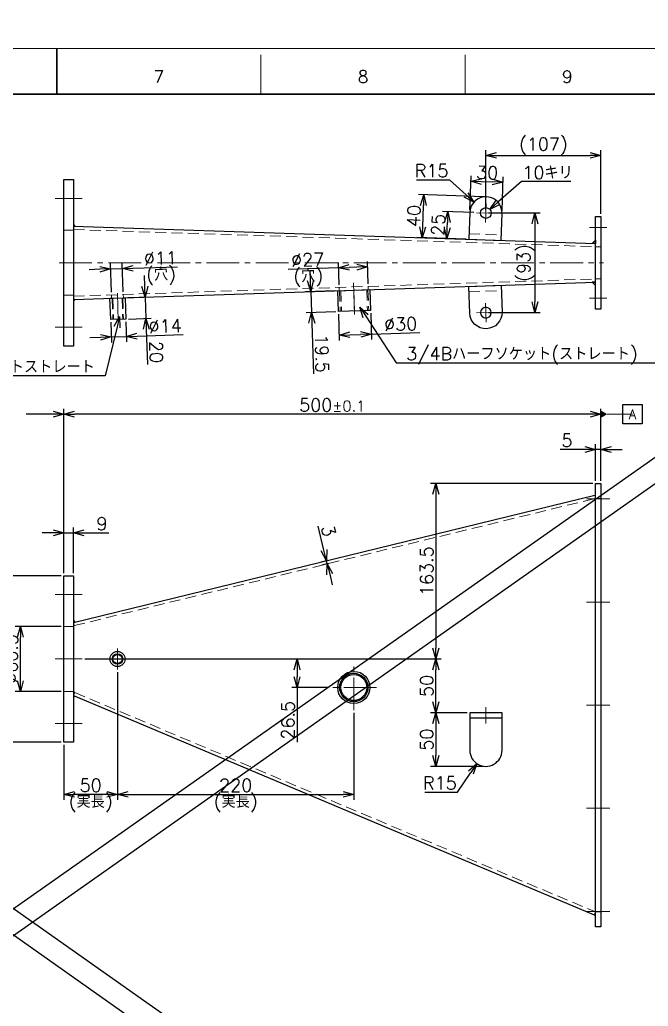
# Model space of a CAD drawing. Header units: millimetres. Extents: x -7 to 4834, y -34 to 1682.
# Drawn here: x 1178 to 1763, y 764 to 1682 of the extents above; entities that cross this region are included whole.
import ezdxf
from ezdxf import colors
from ezdxf.entities.mleader import LeaderData, LeaderLine
from ezdxf.enums import TextEntityAlignment as Align
from ezdxf.math import Vec2, Vec3

# ---------------------------------------------------------------- set-up
doc = ezdxf.new("R2010")
doc.units = ezdxf.units.MM
doc.header["$LTSCALE"] = 1.6
doc.header["$PDMODE"] = 99
doc.header["$PDSIZE"] = 1
doc.linetypes.add('CENTER2', pattern=[28.575, 19.05, -3.175, 3.175, -3.175])
doc.linetypes.add('HIDDEN', pattern=[9.525, 6.35, -3.175])
for name, color, linetype, lineweight in [('04_HIDDEN', 2, 'HIDDEN', 13), ('05_CENTER', 4, 'CENTER2', 13), ('08_DIM', 3, 'Continuous', 13), ('90_FRAME', 5, 'Continuous', 35)]:
    doc.layers.add(name, color=color, linetype=linetype, lineweight=lineweight)
doc.layers.add('10_DRAFT', color=8, linetype='Continuous', lineweight=0, plot=False)
doc.layers.add('91_BLANK', color=5, linetype='Continuous', lineweight=0, plot=False)
doc.styles.add('KSS_TXT', font='txt.shx', dxfattribs={"bigfont": 'extfont2.shx'})
doc.styles.get("Standard").update_dxf_attribs({"font": 'txt.shx', "bigfont": 'extfont2.shx'})
doc.dimstyles.new('KSS_DIM', dxfattribs={"dimscale": 4, "dimtxt": 3, "dimasz": 2.5, "dimexe": 1.25, "dimexo": 0.625, "dimtad": 1, "dimdsep": 46, "dimtxsty": 'KSS_TXT', "dimblk": 'OPEN30', "dimcen": 0, "dimazin": 2, "dimtfac": 0.75, "dimtmove": 0, "dimatfit": 3, "dimldrblk": 'OPEN30', "dimfxl": 1.25, "dimtolj": 1, "dimarcsym": 0})
doc.dimstyles.new('KSS_DIM$3', dxfattribs={"dimscale": 4, "dimtxt": 3, "dimasz": 2.5, "dimexe": 1.25, "dimexo": 0.625, "dimtad": 1, "dimtih": 1, "dimtoh": 1, "dimdsep": 46, "dimtxsty": 'KSS_TXT', "dimblk": 'OPEN30', "dimcen": 0, "dimazin": 2, "dimtfac": 0.75, "dimtofl": 0, "dimtmove": 0, "dimatfit": 3, "dimldrblk": 'OPEN30', "dimfxl": 1.25, "dimtolj": 1, "dimarcsym": 0})
doc.dimstyles.new('KSS_DIM$4', dxfattribs={"dimscale": 4, "dimtxt": 3, "dimasz": 2.5, "dimexe": 1.25, "dimexo": 0.625, "dimtad": 1, "dimtih": 1, "dimtoh": 1, "dimdsep": 46, "dimtxsty": 'KSS_TXT', "dimblk": 'OPEN30', "dimcen": 0, "dimse1": 1, "dimazin": 2, "dimtfac": 0.75, "dimtofl": 0, "dimtmove": 0, "dimatfit": 3, "dimldrblk": 'OPEN30', "dimfxl": 1.25, "dimtolj": 1, "dimarcsym": 0})

# ---------------------------------------------------------------- blocks, each defined once
blk = doc.blocks.new('A$C4DCA1887')
at = {"color": 0}
for radius in [15, 13.22, 12.06]:
    blk.add_circle((0, 0), radius, dxfattribs=at)
at = {"layer": '05_CENTER'}
for p, q in [((0, -21.19), (0, 21.19)), ((21.19, 0), (-21.19, 0))]:
    blk.add_line(p, q, dxfattribs=at)
blk = doc.blocks.new('A$C580236FF')
at = {"color": 0}
for radius in [7, 4.86, 4.28]:
    blk.add_circle((0, 0), radius, dxfattribs=at)
at = {"layer": '05_CENTER'}
for p, q in [((0, -9.75), (0, 9.75)), ((9.75, 0), (-9.75, 0))]:
    blk.add_line(p, q, dxfattribs=at)
blk = doc.blocks.new('A$C30B32F76')
at = {"color": 0}
blk.add_line((-15, -12), (-45, -12), dxfattribs=at)
blk.add_lwpolyline([(-15, -7), (-45, -7), (-45, -42, 1.000008), (-15, -42)], format="xyb", close=True, dxfattribs=at)
at = {"layer": '05_CENTER'}
blk.add_line((-30, -2), (-30, -17), dxfattribs=at)
blk = doc.blocks.new('A$C091C3F56')
at = {"color": 0}
blk.add_lwpolyline([(-15, 0), (15, 0), (15, -19.5), (-15, -19.5)], close=True, dxfattribs=at)
at = {"layer": '04_HIDDEN'}
for p, q in [((-13.5, 3), (-13.5, 0)), ((-12.06, 0), (-12.06, -19.5)), ((13.22, 0), (13.22, -19.5)), ((13.5, 3), (13.5, 0)), ((-13.22, 0), (-13.22, -19.5)), ((12.06, 0), (12.06, -19.5))]:
    blk.add_line(p, q, dxfattribs=at)
at = {"layer": '05_CENTER'}
blk.add_line((0, -22.83), (0, 6.95), dxfattribs=at)
at = {"layer": '10_DRAFT'}
blk.add_line((0, 0), (0, -19.5), dxfattribs=at)
blk = doc.blocks.new('A$C0BF608F2')
at = {"color": 0}
blk.add_lwpolyline([(-7, 0), (7, 0), (7, -20), (-7, -20)], close=True, dxfattribs=at)
at = {"layer": '04_HIDDEN'}
for p, q in [((-5.5, 3), (-5.5, 0)), ((-4.86, 0), (-4.86, -20)), ((-4.28, 0), (-4.28, -20)), ((4.28, 0), (4.28, -20)), ((4.86, 0), (4.86, -20)), ((5.5, 3), (5.5, 0))]:
    blk.add_line(p, q, dxfattribs=at)
at = {"layer": '05_CENTER'}
blk.add_line((0, -21.57), (0, 4.36), dxfattribs=at)
blk = doc.blocks.new('A$C09AF2F59')
at = {"color": 0}
blk.add_lwpolyline([(25, 15), (0, 15, 1), (0, -15), (25, -15)], format="xyb", close=True, dxfattribs=at)
blk.add_circle((0, 0), 5, dxfattribs=at)
at = {"layer": '04_HIDDEN'}
blk.add_line((20, -15), (20, 15), dxfattribs=at)
at = {"layer": '05_CENTER'}
for p, q in [((8.89, 0), (-8.89, 0)), ((0, -8.89), (0, 8.89))]:
    blk.add_line(p, q, dxfattribs=at)
blk = doc.blocks.new('_Open30')
at = {"color": 0, "linetype": 'ByBlock', "lineweight": -2}
for p, q in [((-1, 0.268), (0, 0)), ((0, 0), (-1, -0.268)), ((0, 0), (-1, 0))]:
    blk.add_line(p, q, dxfattribs=at)
blk = doc.blocks.new('*D231')
at = {"layer": '08_DIM', "color": 0, "lineweight": -2, "transparency": 16777216}
for p, q in [((1216.81, 1117.5), (1173.95, 1117.5)), ((1178.95, 1067), (1178.95, 1107.5)), ((1216.81, 1057), (1173.95, 1057))]:
    blk.add_line(p, q, dxfattribs=at)
at = {"layer": 'Defpoints', "color": 0, "transparency": 16777216}
for p in [(1178.95, 1117.5), (1219.31, 1117.5), (1219.31, 1057)]:
    blk.add_point(p, dxfattribs=at)
at = {"layer": '08_DIM', "color": 0, "lineweight": -2, "transparency": 16777216, "xscale": 10, "yscale": 10, "zscale": 10}
for p, rotation in [((1178.95, 1117.5), 90), ((1178.95, 1057), 270)]:
    blk.add_blockref('_Open30', p, dxfattribs=dict(at, rotation=rotation))
at = {"layer": '08_DIM', "color": 0, "transparency": 16777216, "insert": (1170.45, 1087.25), "char_height": 12, "attachment_point": 5, "rotation": 90, "style": 'KSS_TXT'}
blk.add_mtext('\\A1;%%C60.5', dxfattribs=at)
blk = doc.blocks.new('*D232')
at = {"layer": '08_DIM', "color": 0, "lineweight": -2, "transparency": 16777216}
for p, q in [((1216.81, 1164.75), (1140.12, 1164.75)), ((1145.12, 1154.75), (1145.12, 1019.75)), ((1216.81, 1009.75), (1140.12, 1009.75))]:
    blk.add_line(p, q, dxfattribs=at)
at = {"layer": 'Defpoints', "color": 0, "transparency": 16777216}
for p in [(1219.31, 1164.75), (1145.12, 1009.75), (1219.31, 1009.75)]:
    blk.add_point(p, dxfattribs=at)
at = {"layer": '08_DIM', "color": 0, "lineweight": -2, "transparency": 16777216, "xscale": 10, "yscale": 10, "zscale": 10}
for p, rotation in [((1145.12, 1164.75), 90), ((1145.12, 1009.75), 270)]:
    blk.add_blockref('_Open30', p, dxfattribs=dict(at, rotation=rotation))
at = {"layer": '08_DIM', "color": 0, "transparency": 16777216, "insert": (1136.62, 1087.25), "char_height": 12, "attachment_point": 5, "rotation": 90, "style": 'KSS_TXT'}
blk.add_mtext('\\A1;%%C155', dxfattribs=at)
blk = doc.blocks.new('*D233')
at = {"layer": '08_DIM', "color": 0, "lineweight": -2, "transparency": 16777216}
for p, q in [((1209.31, 1204.68), (1199.31, 1204.68)), ((1219.31, 1167.25), (1219.31, 1209.68)), ((1219.31, 1204.68), (1228.31, 1204.68)), ((1228.31, 1167.25), (1228.31, 1209.68)), ((1238.31, 1204.68), (1261.31, 1204.68))]:
    blk.add_line(p, q, dxfattribs=at)
at = {"layer": 'Defpoints', "color": 0, "transparency": 16777216}
for p in [(1228.31, 1204.68), (1219.31, 1164.75), (1228.31, 1164.75)]:
    blk.add_point(p, dxfattribs=at)
at = {"layer": '08_DIM', "color": 0, "lineweight": -2, "transparency": 16777216, "xscale": 10, "yscale": 10, "zscale": 10}
blk.add_blockref('_Open30', (1219.31, 1204.68), dxfattribs=at)
at = {"layer": '08_DIM', "color": 0, "lineweight": -2, "transparency": 16777216, "xscale": 10, "yscale": 10, "zscale": 10, "rotation": 180}
blk.add_blockref('_Open30', (1228.31, 1204.68), dxfattribs=at)
at = {"layer": '08_DIM', "color": 0, "transparency": 16777216, "insert": (1254.81, 1213.18), "char_height": 12, "attachment_point": 5, "style": 'KSS_TXT'}
blk.add_mtext('\\A1;9', dxfattribs=at)
blk = doc.blocks.new('*D234')
at = {"layer": '08_DIM', "color": 0, "lineweight": -2, "transparency": 16777216}
for p, q in [((1714.31, 1253.25), (1714.31, 1287.27)), ((1719.31, 1253.25), (1719.31, 1287.27)), ((1704.31, 1282.27), (1681.31, 1282.27)), ((1719.31, 1282.27), (1714.31, 1282.27)), ((1729.31, 1282.27), (1739.31, 1282.27))]:
    blk.add_line(p, q, dxfattribs=at)
at = {"layer": 'Defpoints', "color": 0, "transparency": 16777216}
for p in [(1714.31, 1282.27), (1714.31, 1250.75), (1719.31, 1250.75)]:
    blk.add_point(p, dxfattribs=at)
at = {"layer": '08_DIM', "color": 0, "lineweight": -2, "transparency": 16777216, "xscale": 10, "yscale": 10, "zscale": 10}
blk.add_blockref('_Open30', (1714.31, 1282.27), dxfattribs=at)
at = {"layer": '08_DIM', "color": 0, "lineweight": -2, "transparency": 16777216, "xscale": 10, "yscale": 10, "zscale": 10, "rotation": 180}
blk.add_blockref('_Open30', (1719.31, 1282.27), dxfattribs=at)
at = {"layer": '08_DIM', "color": 0, "transparency": 16777216, "insert": (1687.81, 1290.77), "char_height": 12, "attachment_point": 5, "style": 'KSS_TXT'}
blk.add_mtext('\\A1;5', dxfattribs=at)
blk = doc.blocks.new('*D235')
at = {"layer": '08_DIM', "color": 0, "lineweight": -2, "transparency": 16777216}
for p, q in [((1219.31, 1167.25), (1219.31, 1320.18)), ((1709.31, 1315.18), (1229.31, 1315.18)), ((1719.31, 1253.25), (1719.31, 1320.18))]:
    blk.add_line(p, q, dxfattribs=at)
at = {"layer": 'Defpoints', "color": 0, "transparency": 16777216}
for p in [(1219.31, 1315.18), (1719.31, 1250.75), (1219.31, 1164.75)]:
    blk.add_point(p, dxfattribs=at)
at = {"layer": '08_DIM', "color": 0, "lineweight": -2, "transparency": 16777216, "xscale": 10, "yscale": 10, "zscale": 10, "rotation": 180}
blk.add_blockref('_Open30', (1219.31, 1315.18), dxfattribs=at)
at = {"layer": '08_DIM', "color": 0, "lineweight": -2, "transparency": 16777216, "xscale": 10, "yscale": 10, "zscale": 10}
blk.add_blockref('_Open30', (1719.31, 1315.18), dxfattribs=at)
at = {"layer": '08_DIM', "color": 0, "transparency": 16777216, "insert": (1469.31, 1323.68), "char_height": 12, "attachment_point": 5, "style": 'KSS_TXT'}
blk.add_mtext('500{\\H10;±0.1}', dxfattribs=at)
blk = doc.blocks.new('*D236')
at = {"layer": '08_DIM', "color": 0, "lineweight": -2, "transparency": 16777216}
for p, q in [((1238.93, 1087.25), (1441.5, 1087.25)), ((1436.5, 1077.25), (1436.5, 1070.75)), ((1465.62, 1060.75), (1431.5, 1060.75)), ((1436.5, 1060.75), (1436.5, 1009.75))]:
    blk.add_line(p, q, dxfattribs=at)
at = {"layer": 'Defpoints', "color": 0, "transparency": 16777216}
for p in [(1236.43, 1087.25), (1436.5, 1060.75), (1468.12, 1060.75)]:
    blk.add_point(p, dxfattribs=at)
at = {"layer": '08_DIM', "color": 0, "lineweight": -2, "transparency": 16777216, "xscale": 10, "yscale": 10, "zscale": 10}
for p, rotation in [((1436.5, 1087.25), 90), ((1436.5, 1060.75), 270)]:
    blk.add_blockref('_Open30', p, dxfattribs=dict(at, rotation=rotation))
at = {"layer": '08_DIM', "color": 0, "transparency": 16777216, "insert": (1428, 1030.25), "char_height": 12, "attachment_point": 5, "rotation": 90, "style": 'KSS_TXT'}
blk.add_mtext('\\A1;26.5', dxfattribs=at)
blk = doc.blocks.new('*D237')
at = {"layer": '08_DIM', "color": 0, "lineweight": -2, "transparency": 16777216}
for p, q in [((1238.93, 1087.25), (1570.73, 1087.25)), ((1565.73, 1047.25), (1565.73, 1077.25)), ((1594.81, 1037.25), (1560.73, 1037.25))]:
    blk.add_line(p, q, dxfattribs=at)
at = {"layer": 'Defpoints', "color": 0, "transparency": 16777216}
for p in [(1236.43, 1087.25), (1565.73, 1087.25), (1597.31, 1037.25)]:
    blk.add_point(p, dxfattribs=at)
at = {"layer": '08_DIM', "color": 0, "lineweight": -2, "transparency": 16777216, "xscale": 10, "yscale": 10, "zscale": 10}
for p, rotation in [((1565.73, 1087.25), 90), ((1565.73, 1037.25), 270)]:
    blk.add_blockref('_Open30', p, dxfattribs=dict(at, rotation=rotation))
at = {"layer": '08_DIM', "color": 0, "transparency": 16777216, "insert": (1557.23, 1062.25), "char_height": 12, "attachment_point": 5, "rotation": 90, "style": 'KSS_TXT'}
blk.add_mtext('\\A1;50', dxfattribs=at)
blk = doc.blocks.new('*D242')
at = {"layer": '08_DIM', "color": 0, "lineweight": -2, "transparency": 16777216}
for p, q in [((1600.92, 1502.88), (1571.79, 1503.84)), ((1576.29, 1488.68), (1576.46, 1493.68)), ((1593.99, 1478.09), (1570.97, 1478.85))]:
    blk.add_line(p, q, dxfattribs=at)
at = {"layer": 'Defpoints', "color": 0, "transparency": 16777216}
for p in [(1576.79, 1503.67), (1603.42, 1502.79), (1596.49, 1478.01)]:
    blk.add_point(p, dxfattribs=at)
at = {"layer": '08_DIM', "color": 0, "lineweight": -2, "transparency": 16777216, "xscale": 10, "yscale": 10, "zscale": 10}
for p, rotation in [((1576.79, 1503.67), 88.1130374031601), ((1575.96, 1478.69), 268.1130374031602)]:
    blk.add_blockref('_Open30', p, dxfattribs=dict(at, rotation=rotation))
at = {"layer": '08_DIM', "color": 0, "transparency": 16777216, "insert": (1567.88, 1491.46), "char_height": 12, "attachment_point": 5, "rotation": 88.11304, "style": 'KSS_TXT'}
blk.add_mtext('\\A1;25', dxfattribs=at)
blk = doc.blocks.new('*D243')
at = {"layer": '08_DIM', "color": 0, "lineweight": -2, "transparency": 16777216}
for p, q in [((1597.4, 1505.49), (1598.44, 1537.07)), ((1627.38, 1504.51), (1628.42, 1536.08)), ((1608.27, 1531.74), (1618.26, 1531.41))]:
    blk.add_line(p, q, dxfattribs=at)
at = {"layer": 'Defpoints', "color": 0, "transparency": 16777216}
for p in [(1628.26, 1531.09), (1597.31, 1503), (1627.3, 1502.01)]:
    blk.add_point(p, dxfattribs=at)
at = {"layer": '08_DIM', "color": 0, "lineweight": -2, "transparency": 16777216, "xscale": 10, "yscale": 10, "zscale": 10}
for p, rotation in [((1598.27, 1532.07), 178.1130374031704), ((1628.26, 1531.09), 358.1130374031704)]:
    blk.add_blockref('_Open30', p, dxfattribs=dict(at, rotation=rotation))
at = {"layer": '08_DIM', "color": 0, "transparency": 16777216, "insert": (1613.54, 1540.07), "char_height": 12, "attachment_point": 5, "rotation": 358.11304, "style": 'KSS_TXT'}
blk.add_mtext('\\A1;30', dxfattribs=at)
blk = doc.blocks.new('*D244')
at = {"layer": '08_DIM', "color": 0, "lineweight": -2, "transparency": 16777216}
for p, q in [((1263.05, 1400.7), (1263.66, 1382.04)), ((1277.04, 1401.16), (1277.66, 1382.5)), ((1263.5, 1387.04), (1277.49, 1387.5)), ((1287.49, 1387.83), (1330.46, 1389.25)), ((1253.51, 1386.71), (1243.51, 1386.38))]:
    blk.add_line(p, q, dxfattribs=at)
at = {"layer": 'Defpoints', "color": 0, "transparency": 16777216}
for p in [(1262.97, 1403.2), (1276.96, 1403.66), (1277.49, 1387.5)]:
    blk.add_point(p, dxfattribs=at)
at = {"layer": '08_DIM', "color": 0, "lineweight": -2, "transparency": 16777216, "xscale": 10, "yscale": 10, "zscale": 10}
for p, rotation in [((1263.5, 1387.04), 1.886962596823096), ((1277.49, 1387.5), 181.886962596823)]:
    blk.add_blockref('_Open30', p, dxfattribs=dict(at, rotation=rotation))
at = {"layer": '08_DIM', "color": 0, "transparency": 16777216, "insert": (1313.69, 1397.2), "char_height": 12, "attachment_point": 5, "rotation": 1.88696, "style": 'KSS_TXT'}
blk.add_mtext('\\A1;%%C14', dxfattribs=at)
blk = doc.blocks.new('*D245')
at = {"layer": '08_DIM', "color": 0, "lineweight": -2, "transparency": 16777216}
for p, q in [((1475.04, 1408.18), (1475.84, 1383.8)), ((1505.02, 1409.17), (1505.83, 1384.78)), ((1485.67, 1389.12), (1495.67, 1389.45)), ((1505.66, 1389.78), (1550.64, 1391.26))]:
    blk.add_line(p, q, dxfattribs=at)
at = {"layer": 'Defpoints', "color": 0, "transparency": 16777216}
for p in [(1474.96, 1410.68), (1504.94, 1411.67), (1505.66, 1389.78)]:
    blk.add_point(p, dxfattribs=at)
at = {"layer": '08_DIM', "color": 0, "lineweight": -2, "transparency": 16777216, "xscale": 10, "yscale": 10, "zscale": 10}
for p, rotation in [((1475.68, 1388.79), 181.886962596823), ((1505.66, 1389.78), 1.886962596823052)]:
    blk.add_blockref('_Open30', p, dxfattribs=dict(at, rotation=rotation))
at = {"layer": '08_DIM', "color": 0, "transparency": 16777216, "insert": (1532.87, 1399.18), "char_height": 12, "attachment_point": 5, "rotation": 1.88696, "style": 'KSS_TXT'}
blk.add_mtext('\\A1;%%C30', dxfattribs=at)
blk = doc.blocks.new('*D246')
at = {"layer": '08_DIM', "color": 0, "lineweight": -2, "transparency": 16777216}
for p, q in [((1294.78, 1434.26), (1294.45, 1444.26)), ((1278.8, 1423.73), (1300.11, 1424.43)), ((1295.11, 1424.27), (1295.77, 1404.28)), ((1279.46, 1403.74), (1300.77, 1404.44)), ((1296.1, 1394.28), (1297.19, 1361.3))]:
    blk.add_line(p, q, dxfattribs=at)
at = {"layer": 'Defpoints', "color": 0, "transparency": 16777216}
for p in [(1276.3, 1423.65), (1276.96, 1403.66), (1295.77, 1404.28)]:
    blk.add_point(p, dxfattribs=at)
at = {"layer": '08_DIM', "color": 0, "lineweight": -2, "transparency": 16777216, "xscale": 10, "yscale": 10, "zscale": 10}
for p, rotation in [((1295.11, 1424.27), 271.8869625968236), ((1295.77, 1404.28), 91.8869625968236)]:
    blk.add_blockref('_Open30', p, dxfattribs=dict(at, rotation=rotation))
at = {"layer": '08_DIM', "color": 0, "transparency": 16777216, "insert": (1305.3, 1373.08), "char_height": 12, "attachment_point": 5, "rotation": 271.88696, "style": 'KSS_TXT'}
blk.add_mtext('\\A1;20', dxfattribs=at)
blk = doc.blocks.new('*D247')
at = {"layer": '08_DIM', "color": 0, "lineweight": -2, "transparency": 16777216}
for p, q in [((1448.92, 1439.34), (1448.59, 1449.34)), ((1471.82, 1430.09), (1444.25, 1429.18)), ((1449.25, 1429.35), (1449.89, 1409.86)), ((1472.46, 1410.6), (1444.89, 1409.69)), ((1450.22, 1399.86), (1451.77, 1352.89))]:
    blk.add_line(p, q, dxfattribs=at)
at = {"layer": 'Defpoints', "color": 0, "transparency": 16777216}
for p in [(1474.31, 1430.17), (1449.89, 1409.86), (1474.96, 1410.68)]:
    blk.add_point(p, dxfattribs=at)
at = {"layer": '08_DIM', "color": 0, "lineweight": -2, "transparency": 16777216, "xscale": 10, "yscale": 10, "zscale": 10}
for p, rotation in [((1449.25, 1429.35), 271.8869625968236), ((1449.89, 1409.86), 91.8869625968236)]:
    blk.add_blockref('_Open30', p, dxfattribs=dict(at, rotation=rotation))
at = {"layer": '08_DIM', "color": 0, "transparency": 16777216, "insert": (1459.65, 1371.66), "char_height": 12, "attachment_point": 5, "rotation": 271.88696, "style": 'KSS_TXT'}
blk.add_mtext('\\A1;19.5', dxfattribs=at)
blk = doc.blocks.new('*D248')
at = {"layer": '08_DIM', "color": 0, "lineweight": -2, "transparency": 16777216}
for p, q in [((1547.78, 1533.4), (1578.28, 1533.4)), ((1578.28, 1533.4), (1593.8, 1519.31))]:
    blk.add_line(p, q, dxfattribs=at)
at = {"layer": 'Defpoints', "color": 0, "transparency": 16777216}
for p in [(1601.2, 1512.59), (1612.31, 1502.5)]:
    blk.add_point(p, dxfattribs=at)
at = {"layer": '08_DIM', "color": 0, "lineweight": -2, "transparency": 16777216, "xscale": 10, "yscale": 10, "zscale": 10, "rotation": 317.7571067361578}
blk.add_blockref('_Open30', (1601.2, 1512.59), dxfattribs=at)
at = {"layer": '08_DIM', "color": 0, "transparency": 16777216, "insert": (1561.78, 1541.9), "char_height": 12, "attachment_point": 5, "style": 'KSS_TXT'}
blk.add_mtext('\\A1;R15', dxfattribs=at)
blk = doc.blocks.new('*D249')
at = {"layer": '08_DIM', "color": 0, "lineweight": -2, "transparency": 16777216}
for p, q in [((1645.42, 1531.67), (1623.56, 1512.42)), ((1691.52, 1531.67), (1645.42, 1531.67))]:
    blk.add_line(p, q, dxfattribs=at)
at = {"layer": 'Defpoints', "color": 0, "transparency": 16777216}
for p in [(1608.55, 1499.2), (1616.06, 1505.81)]:
    blk.add_point(p, dxfattribs=at)
at = {"layer": '08_DIM', "color": 0, "lineweight": -2, "transparency": 16777216, "xscale": 10, "yscale": 10, "zscale": 10, "rotation": 221.3760241394771}
blk.add_blockref('_Open30', (1616.06, 1505.81), dxfattribs=at)
at = {"layer": '08_DIM', "color": 0, "transparency": 16777216, "insert": (1669.72, 1540.17), "char_height": 12, "attachment_point": 5, "style": 'KSS_TXT'}
blk.add_mtext('\\A1;10キリ', dxfattribs=at)
blk = doc.blocks.new('*D250')
at = {"layer": '08_DIM', "color": 0, "lineweight": -2, "transparency": 16777216}
for p, q in [((1269.31, 1075), (1269.31, 956.17)), ((1219.31, 1007.25), (1219.31, 956.17)), ((1259.31, 961.17), (1229.31, 961.17))]:
    blk.add_line(p, q, dxfattribs=at)
at = {"layer": 'Defpoints', "color": 0, "transparency": 16777216}
for p in [(1269.31, 1077.5), (1219.31, 1009.75), (1219.31, 961.17)]:
    blk.add_point(p, dxfattribs=at)
at = {"layer": '08_DIM', "color": 0, "lineweight": -2, "transparency": 16777216, "xscale": 10, "yscale": 10, "zscale": 10, "rotation": 180}
blk.add_blockref('_Open30', (1219.31, 961.17), dxfattribs=at)
at = {"layer": '08_DIM', "color": 0, "lineweight": -2, "transparency": 16777216, "xscale": 10, "yscale": 10, "zscale": 10}
blk.add_blockref('_Open30', (1269.31, 961.17), dxfattribs=at)
at = {"layer": '08_DIM', "color": 0, "transparency": 16777216, "char_height": 12, "attachment_point": 5, "style": 'KSS_TXT'}
for s, insert in [('\\A1;50', (1244.31, 969.67)), ('\\A1;(実長)', (1244.31, 952.67))]:
    blk.add_mtext(s, dxfattribs=dict(at, insert=insert))
blk = doc.blocks.new('*D251')
at = {"layer": '08_DIM', "color": 0, "lineweight": -2, "transparency": 16777216}
for p, q in [((1269.31, 1075), (1269.31, 956.17)), ((1489.31, 1037.06), (1489.31, 956.17)), ((1279.31, 961.17), (1479.31, 961.17))]:
    blk.add_line(p, q, dxfattribs=at)
at = {"layer": 'Defpoints', "color": 0, "transparency": 16777216}
for p in [(1269.31, 1077.5), (1489.31, 1039.56), (1489.31, 961.17)]:
    blk.add_point(p, dxfattribs=at)
at = {"layer": '08_DIM', "color": 0, "lineweight": -2, "transparency": 16777216, "xscale": 10, "yscale": 10, "zscale": 10, "rotation": 180}
blk.add_blockref('_Open30', (1269.31, 961.17), dxfattribs=at)
at = {"layer": '08_DIM', "color": 0, "lineweight": -2, "transparency": 16777216, "xscale": 10, "yscale": 10, "zscale": 10}
blk.add_blockref('_Open30', (1489.31, 961.17), dxfattribs=at)
at = {"layer": '08_DIM', "color": 0, "transparency": 16777216, "char_height": 12, "attachment_point": 5, "style": 'KSS_TXT'}
for s, insert in [('\\A1;220', (1379.31, 969.67)), ('\\A1;(実長)', (1379.31, 952.67))]:
    blk.add_mtext(s, dxfattribs=dict(at, insert=insert))
blk = doc.blocks.new('*D252')
at = {"layer": '08_DIM', "color": 0, "lineweight": -2, "transparency": 16777216}
for p, q in [((1594.81, 1037.25), (1560.73, 1037.25)), ((1565.73, 1027.25), (1565.73, 997.25)), ((1609.81, 987.25), (1560.73, 987.25))]:
    blk.add_line(p, q, dxfattribs=at)
at = {"layer": 'Defpoints', "color": 0, "transparency": 16777216}
for p in [(1597.31, 1037.25), (1565.73, 987.25), (1612.31, 987.25)]:
    blk.add_point(p, dxfattribs=at)
at = {"layer": '08_DIM', "color": 0, "lineweight": -2, "transparency": 16777216, "xscale": 10, "yscale": 10, "zscale": 10}
for p, rotation in [((1565.73, 1037.25), 90), ((1565.73, 987.25), 270)]:
    blk.add_blockref('_Open30', p, dxfattribs=dict(at, rotation=rotation))
at = {"layer": '08_DIM', "color": 0, "transparency": 16777216, "insert": (1557.23, 1012.25), "char_height": 12, "attachment_point": 5, "rotation": 90, "style": 'KSS_TXT'}
blk.add_mtext('\\A1;50', dxfattribs=at)
blk = doc.blocks.new('*D262')
at = {"layer": '08_DIM', "color": 0, "lineweight": -2, "transparency": 16777216}
for p, q in [((1461.46, 1188.44), (1455.99, 1210.78)), ((1465.04, 1179.02), (1458.97, 1177.53)), ((1465.76, 1176.1), (1459.69, 1174.62)), ((1464.54, 1175.81), (1463.83, 1178.72)), ((1466.92, 1166.09), (1469.29, 1156.38))]:
    blk.add_line(p, q, dxfattribs=at)
at = {"layer": 'Defpoints', "color": 0, "transparency": 16777216}
for p in [(1463.83, 1178.72), (1467.47, 1179.61), (1468.19, 1176.7)]:
    blk.add_point(p, dxfattribs=at)
at = {"layer": '08_DIM', "color": 0, "lineweight": -2, "transparency": 16777216, "xscale": 10, "yscale": 10, "zscale": 10}
for p, rotation in [((1463.83, 1178.72), 283.7399272601138), ((1464.54, 1175.81), 103.7399272601137)]:
    blk.add_blockref('_Open30', p, dxfattribs=dict(at, rotation=rotation))
at = {"layer": '08_DIM', "color": 0, "transparency": 16777216, "insert": (1465.79, 1206.48), "char_height": 12, "attachment_point": 5, "rotation": 283.73993, "style": 'KSS_TXT'}
blk.add_mtext('\\A1;3', dxfattribs=at)
blk = doc.blocks.new('*D263')
at = {"layer": '08_DIM', "color": 0, "lineweight": -2, "transparency": 16777216}
for p, q in [((1612.31, 1505), (1612.31, 1561.12)), ((1622.31, 1556.12), (1709.31, 1556.12)), ((1719.31, 1501.6), (1719.31, 1561.12))]:
    blk.add_line(p, q, dxfattribs=at)
at = {"layer": 'Defpoints', "color": 0, "transparency": 16777216}
for p in [(1719.31, 1556.12), (1612.31, 1502.5), (1719.31, 1499.1)]:
    blk.add_point(p, dxfattribs=at)
at = {"layer": '08_DIM', "color": 0, "lineweight": -2, "transparency": 16777216, "xscale": 10, "yscale": 10, "zscale": 10, "rotation": 180}
blk.add_blockref('_Open30', (1612.31, 1556.12), dxfattribs=at)
at = {"layer": '08_DIM', "color": 0, "lineweight": -2, "transparency": 16777216, "xscale": 10, "yscale": 10, "zscale": 10}
blk.add_blockref('_Open30', (1719.31, 1556.12), dxfattribs=at)
at = {"layer": '08_DIM', "color": 0, "transparency": 16777216, "insert": (1665.81, 1564.62), "char_height": 12, "attachment_point": 5, "style": 'KSS_TXT'}
blk.add_mtext('\\A1;(107)', dxfattribs=at)
blk = doc.blocks.new('*D264')
at = {"layer": '08_DIM', "color": 0, "lineweight": -2, "transparency": 16777216}
for p, q in [((1614.81, 1502.5), (1662.95, 1502.5)), ((1657.95, 1492.5), (1657.95, 1419.7)), ((1614.81, 1409.7), (1662.95, 1409.7))]:
    blk.add_line(p, q, dxfattribs=at)
at = {"layer": 'Defpoints', "color": 0, "transparency": 16777216}
for p in [(1612.31, 1502.5), (1612.31, 1409.7), (1657.95, 1409.7)]:
    blk.add_point(p, dxfattribs=at)
at = {"layer": '08_DIM', "color": 0, "lineweight": -2, "transparency": 16777216, "xscale": 10, "yscale": 10, "zscale": 10}
for p, rotation in [((1657.95, 1502.5), 90), ((1657.95, 1409.7), 270)]:
    blk.add_blockref('_Open30', p, dxfattribs=dict(at, rotation=rotation))
at = {"layer": '08_DIM', "color": 0, "transparency": 16777216, "insert": (1649.45, 1456.1), "char_height": 12, "attachment_point": 5, "rotation": 90, "style": 'KSS_TXT'}
blk.add_mtext('\\A1;(93)', dxfattribs=at)
blk = doc.blocks.new('*D266')
at = {"layer": '08_DIM', "color": 0, "lineweight": -2, "transparency": 16777216}
for p, q in [((1263.63, 1428.73), (1262.75, 1455.38)), ((1274.62, 1429.1), (1273.74, 1455.74)), ((1283.9, 1451.07), (1325.28, 1452.43)), ((1252.92, 1450.05), (1242.93, 1449.72)), ((1262.91, 1450.38), (1273.91, 1450.74))]:
    blk.add_line(p, q, dxfattribs=at)
at = {"layer": 'Defpoints', "color": 0, "transparency": 16777216}
for p in [(1273.91, 1450.74), (1263.71, 1426.23), (1274.7, 1426.6)]:
    blk.add_point(p, dxfattribs=at)
at = {"layer": '08_DIM', "color": 0, "lineweight": -2, "transparency": 16777216, "xscale": 10, "yscale": 10, "zscale": 10}
for p, rotation in [((1262.91, 1450.38), 1.886962596823096), ((1273.91, 1450.74), 181.886962596823)]:
    blk.add_blockref('_Open30', p, dxfattribs=dict(at, rotation=rotation))
at = {"layer": '08_DIM', "color": 0, "transparency": 16777216, "char_height": 12, "attachment_point": 5, "rotation": 1.88696, "style": 'KSS_TXT'}
for s, insert in [('\\A1;%%C11', (1309.31, 1460.41)), ('\\A1;(穴)', (1309.87, 1443.42))]:
    blk.add_mtext(s, dxfattribs=dict(at, insert=insert))
blk = doc.blocks.new('*D267')
at = {"layer": '08_DIM', "color": 0, "lineweight": -2, "transparency": 16777216}
for p, q in [((1475.11, 1451.51), (1428.14, 1449.96)), ((1475.63, 1435.72), (1474.95, 1456.51)), ((1492.1, 1452.07), (1485.11, 1451.84)), ((1502.62, 1436.61), (1501.93, 1457.4))]:
    blk.add_line(p, q, dxfattribs=at)
at = {"layer": 'Defpoints', "color": 0, "transparency": 16777216}
for p in [(1475.11, 1451.51), (1475.71, 1433.22), (1502.7, 1434.11)]:
    blk.add_point(p, dxfattribs=at)
at = {"layer": '08_DIM', "color": 0, "lineweight": -2, "transparency": 16777216, "xscale": 10, "yscale": 10, "zscale": 10}
for p, rotation in [((1475.11, 1451.51), 181.8869625968296), ((1502.1, 1452.4), 1.886962596829571)]:
    blk.add_blockref('_Open30', p, dxfattribs=dict(at, rotation=rotation))
at = {"layer": '08_DIM', "color": 0, "transparency": 16777216, "char_height": 12, "attachment_point": 5, "rotation": 1.88696, "style": 'KSS_TXT'}
for s, insert in [('\\A1;%%C27', (1446.35, 1459.07)), ('\\A1;(穴)', (1446.91, 1442.08))]:
    blk.add_mtext(s, dxfattribs=dict(at, insert=insert))
blk = doc.blocks.new('*D268')
at = {"layer": '08_DIM', "color": 0, "lineweight": -2, "transparency": 16777216}
for p, q in [((1585.98, 963.32), (1598.3, 981.54)), ((1555.48, 963.32), (1585.98, 963.32))]:
    blk.add_line(p, q, dxfattribs=at)
at = {"layer": 'Defpoints', "color": 0, "transparency": 16777216}
for p in [(1612.31, 1002.25), (1603.9, 989.82)]:
    blk.add_point(p, dxfattribs=at)
at = {"layer": '08_DIM', "color": 0, "lineweight": -2, "transparency": 16777216, "xscale": 10, "yscale": 10, "zscale": 10, "rotation": 55.93760799503163}
blk.add_blockref('_Open30', (1603.9, 989.82), dxfattribs=at)
at = {"layer": '08_DIM', "color": 0, "transparency": 16777216, "insert": (1569.48, 971.82), "char_height": 12, "attachment_point": 5, "style": 'KSS_TXT'}
blk.add_mtext('\\A1;R15', dxfattribs=at)
blk = doc.blocks.new('AM_DATUM')
at = {"transparency": 16777216}
blk.add_lwpolyline([(3, -3), (-3, -3), (-3, 3), (3, 3)], close=True, dxfattribs=at)
blk.add_attdef('DATUM', text='', height=3, dxfattribs=at).set_placement((0, 0), align=Align.MIDDLE)
blk = doc.blocks.new('_DatumFilled')
at = {"color": 0, "linetype": 'ByBlock'}
blk.add_solid([(0, 0.58), (-1, 0), (0, -0.58)], dxfattribs=at)
blk = doc.blocks.new('*D273')
at = {"layer": '08_DIM', "color": 0, "lineweight": -2, "transparency": 16777216}
for p, q in [((1711.81, 1250.75), (1560.73, 1250.75)), ((1565.73, 1240.75), (1565.73, 1097.25)), ((1238.93, 1087.25), (1570.73, 1087.25))]:
    blk.add_line(p, q, dxfattribs=at)
at = {"layer": 'Defpoints', "color": 0, "transparency": 16777216}
for p in [(1714.31, 1250.75), (1236.43, 1087.25), (1565.73, 1087.25)]:
    blk.add_point(p, dxfattribs=at)
at = {"layer": '08_DIM', "color": 0, "lineweight": -2, "transparency": 16777216, "xscale": 10, "yscale": 10, "zscale": 10}
for p, rotation in [((1565.73, 1250.75), 90), ((1565.73, 1087.25), 270)]:
    blk.add_blockref('_Open30', p, dxfattribs=dict(at, rotation=rotation))
at = {"layer": '08_DIM', "color": 0, "transparency": 16777216, "insert": (1557.23, 1169), "char_height": 12, "attachment_point": 5, "rotation": 90, "style": 'KSS_TXT'}
blk.add_mtext('\\A1;163.5', dxfattribs=at)
blk = doc.blocks.new('*D274')
at = {"layer": '08_DIM', "color": 0, "lineweight": -2, "transparency": 16777216}
for p, q in [((1610.3, 1517.58), (1549.43, 1519.58)), ((1553.44, 1489.43), (1554.1, 1509.42)), ((1593.99, 1478.09), (1548.11, 1479.6))]:
    blk.add_line(p, q, dxfattribs=at)
at = {"layer": 'Defpoints', "color": 0, "transparency": 16777216}
for p in [(1554.43, 1519.42), (1612.8, 1517.49), (1596.49, 1478.01)]:
    blk.add_point(p, dxfattribs=at)
at = {"layer": '08_DIM', "color": 0, "lineweight": -2, "transparency": 16777216, "xscale": 10, "yscale": 10, "zscale": 10}
for p, rotation in [((1554.43, 1519.42), 88.1130374031601), ((1553.11, 1479.44), 268.1130374031602)]:
    blk.add_blockref('_Open30', p, dxfattribs=dict(at, rotation=rotation))
at = {"layer": '08_DIM', "color": 0, "transparency": 16777216, "insert": (1545.27, 1499.71), "char_height": 12, "attachment_point": 5, "rotation": 88.11304, "style": 'KSS_TXT'}
blk.add_mtext('\\A1;40', dxfattribs=at)

msp = doc.modelspace()

# ---------------------------------------------------------------- linework, layer by layer
for p, q in [((-3.369, 1682.424), (2348.722, 26.932)), ((2348.722, 1682.424), (-3.369, 26.932)), ((2345.353, 1655.492), (-6.737, 0)), ((0, 1655.492), (2352.09, 0))]:
    msp.add_line(p, q)
at = {"color": 0}
for p, q in [((1228.4, 1490.103), (1714.306, 1474.127)), ((1228.4, 1422.103), (1714.306, 1438.078)), ((1228.306, 1121.251), (1713.593, 1239.665)), ((1228.307, 1053.251), (1713.139, 848.988))]:
    msp.add_line(p, q, dxfattribs=at)
for points in [[(1219.306, 1533.603), (1228.306, 1533.603), (1228.306, 1378.603), (1219.306, 1378.603)], [(1719.306, 1413.103), (1714.306, 1413.103), (1714.306, 1499.103), (1719.306, 1499.103)], [(1719.306, 837.751), (1714.306, 837.751), (1714.306, 1250.751), (1719.306, 1250.751)], [(1219.306, 1164.751), (1228.306, 1164.751), (1228.306, 1009.751), (1219.306, 1009.751)]]:
    msp.add_lwpolyline(points, close=True, dxfattribs=at)
at = {"color": 3}
for points in [[(1714.306, 1474.127), (1711.317, 1474.226), (1711.317, 1474.226), (1714.306, 1477.127)], [(1714.306, 1438.078), (1711.317, 1437.98), (1711.317, 1437.98), (1714.306, 1435.078)]]:
    msp.add_lwpolyline(points, close=True, dxfattribs=at)
for centre, radius, start, end in [((1228.326, 1489.891), 1.441, 6.662299, 90.805413), ((1228.326, 1422.315), 1.441, 269.194587, 353.337701), ((1715.055, 1235.01), 4.879, 98.831083, 107.430976), ((1228.306, 1121.251), 1.5, 13.858203, 90), ((1227.557, 1122.992), 4.879, 278.831083, 287.430976), ((1227.395, 1051.464), 5.003, 65.456413, 79.515628), ((1228.306, 1053.438), 1.5, 270, 330.566514), ((1715.215, 853.537), 5.001, 245.46365, 259.516964)]:
    msp.add_arc(centre, radius, start, end, dxfattribs=at)
at = {"layer": '04_HIDDEN'}
for p, q in [((1228.4, 1490.103), (1228.306, 1487.104)), ((1219.306, 1486.353), (1228.306, 1486.353)), ((1228.306, 1487.104), (1714.211, 1471.129)), ((1714.306, 1474.127), (1714.211, 1471.129)), ((1714.306, 1471.103), (1719.306, 1471.103)), ((1228.306, 1425.101), (1714.211, 1441.077)), ((1714.306, 1438.078), (1714.211, 1441.077)), ((1714.306, 1441.103), (1719.306, 1441.103)), ((1219.306, 1425.853), (1228.306, 1425.853)), ((1228.4, 1422.103), (1228.306, 1425.101)), ((1229.018, 1118.337), (1714.306, 1236.751)), ((1714.306, 1236.751), (1713.593, 1239.665)), ((1714.306, 1236.751), (1719.306, 1236.751)), ((1229.018, 1118.337), (1228.306, 1121.251)), ((1219.306, 1117.501), (1228.306, 1117.501)), ((1219.306, 1057.001), (1228.306, 1057.001)), ((1229.473, 1056.015), (1228.306, 1053.251)), ((1229.473, 1056.015), (1714.306, 851.751)), ((1714.306, 851.751), (1713.139, 848.988)), ((1714.306, 851.751), (1719.306, 851.751))]:
    msp.add_line(p, q, dxfattribs=at)
at = {"layer": '05_CENTER'}
for p, q in [((1211.151, 1516.103), (1236.427, 1516.103)), ((1708.669, 1489.103), (1724.796, 1489.103)), ((1215.078, 1456.103), (1721.77, 1456.103)), ((1708.669, 1423.103), (1724.796, 1423.103)), ((1211.151, 1396.103), (1236.427, 1396.103)), ((1705.921, 1236.251), (1727.778, 1236.251)), ((1211.151, 1147.251), (1236.427, 1147.251)), ((1705.921, 1140.251), (1727.778, 1140.251)), ((1211.151, 1087.251), (1236.427, 1087.251)), ((1705.921, 1044.251), (1727.778, 1044.251)), ((1211.151, 1027.251), (1236.427, 1027.251)), ((1705.921, 948.251), (1727.778, 948.251)), ((1705.921, 852.251), (1727.778, 852.251))]:
    msp.add_line(p, q, dxfattribs=at)
at = {"layer": '90_FRAME'}
msp.add_line((1212.8, 1655.492), (1212.8, 1613), dxfattribs=at)
at = {"layer": '90_FRAME', "color": 4, "lineweight": 13}
for p, q in [((1402.891, 1613), (1402.891, 1649.812)), ((1592.982, 1613), (1592.982, 1649.812))]:
    msp.add_line(p, q, dxfattribs=at)
at = {"layer": '90_FRAME'}
msp.add_lwpolyline([(110.322, 36.647), (2315.279, 36.647), (2315.279, 1613), (110.322, 1613)], close=True, dxfattribs=at)
at = {"layer": '91_BLANK'}
msp.add_lwpolyline([(0, 0), (2352.09, 0), (2352.09, 1655.492), (0, 1655.492)], close=True, dxfattribs=at)

# ---------------------------------------------------------------- block references
for name, p, rotation in [('A$C09AF2F59', (1612.306, 1502.501), 268.1130373985578), ('A$C091C3F56', (1489.306, 1430.666), 1.886962596826822), ('A$C0BF608F2', (1269.306, 1423.418), 1.886962596823538)]:
    msp.add_blockref(name, p, dxfattribs=dict(rotation=rotation))
at = {"xscale": -1, "rotation": 271.8869626014422}
msp.add_blockref('A$C09AF2F59', (1612.306, 1409.704), dxfattribs=at)
for name, p in [('A$C580236FF', (1269.306, 1087.251)), ('A$C4DCA1887', (1489.306, 1060.751))]:
    msp.add_blockref(name, p)
at = {"color": 0}
msp.add_blockref('A$C30B32F76', (1642.306, 1044.251), dxfattribs=at)

# ---------------------------------------------------------------- texts
at = {"layer": '90_FRAME', "color": 0, "lineweight": 13, "style": 'KSS_TXT'}
for s, p in [('7', (1307.846, 1620.332)), ('8', (1497.937, 1620.332)), ('9', (1688.028, 1620.332))]:
    msp.add_text(s, height=11.36, dxfattribs=at).set_placement(p, align=Align.BOTTOM_CENTER)

# ---------------------------------------------------------------- dimensions: what is measured, and where the dimension line sits
at = {"layer": '08_DIM'}
dim = msp.add_linear_dim(base=(1719.306, 1556.116), p1=(1612.306, 1502.501), p2=(1719.306, 1499.103), text='(<>)', dimstyle='KSS_DIM', override={"dimarcsym": 1}, dxfattribs=at)
dim.commit()
dim.dimension.update_dxf_attribs({"geometry": '*D263', "text_midpoint": (1665.806, 1564.616)})
for center, mpoint, picture, middle in [((1612.306, 1502.501), (1601.201, 1512.586), '*D248', (1561.781, 1533.399)), ((1612.306, 1002.251), (1603.904, 989.825), '*D268', (1569.481, 963.315))]:
    dim = msp.add_radius_dim(center=center, mpoint=mpoint, dimstyle='KSS_DIM$4', override={"dimpost": 'R<>', "dimarcsym": 1}, dxfattribs=at)
    dim.commit()
    dim.dimension.update_dxf_attribs({"geometry": picture, "text_midpoint": middle, "dimtype": 164})
for base, p1, p2, angle, picture, middle in [((1628.255, 1531.085), (1597.314, 1502.995), (1627.297, 1502.007), 358.113037, '*D243', (1613.543, 1540.075)), ((1554.426, 1519.416), (1596.491, 1478.009), (1612.8, 1517.493), 88.113037, '*D274', (1545.272, 1499.707)), ((1576.786, 1503.672), (1596.491, 1478.009), (1603.417, 1502.794), 88.113037, '*D242', (1567.879, 1491.458)), ((1295.771, 1404.279), (1276.302, 1423.648), (1276.96, 1403.659), 91.886963, '*D246', (1305.303, 1373.076)), ((1449.889, 1409.856), (1474.314, 1430.172), (1474.956, 1410.682), 91.886963, '*D247', (1459.652, 1371.657)), ((1565.73, 1087.251), (1714.306, 1250.751), (1236.427, 1087.251), 90, '*D273', (1557.23, 1169.001)), ((1463.83, 1178.721), (1468.186, 1176.698), (1467.473, 1179.612), 283.739927, '*D262', (1465.793, 1206.482)), ((1436.498, 1060.751), (1236.427, 1087.251), (1468.115, 1060.751), 90, '*D236', (1427.998, 1030.251)), ((1565.73, 1087.251), (1597.306, 1037.251), (1236.427, 1087.251), 90, '*D237', (1557.23, 1062.251)), ((1565.73, 987.251), (1597.306, 1037.251), (1612.305, 987.251), 90, '*D252', (1557.23, 1012.251))]:
    dim = msp.add_linear_dim(base=base, p1=p1, p2=p2, angle=angle, dimstyle='KSS_DIM', override={"dimarcsym": 1}, dxfattribs=at)
    dim.commit()
    dim.dimension.update_dxf_attribs({"geometry": picture, "text_midpoint": middle})
dim = msp.add_diameter_dim_2p(p1=(1608.554, 1499.196), p2=(1616.058, 1505.806), text='<>キリ', dimstyle='KSS_DIM$3', override={"dimpost": '<>', "dimtix": 1, "dimarcsym": 1}, dxfattribs=at)
dim.commit()
dim.dimension.update_dxf_attribs({"geometry": '*D249', "text_midpoint": (1669.722, 1531.673), "dimtype": 163})
for base, p1, p2, angle, text, override, picture, middle in [((1657.948, 1409.704), (1612.306, 1502.501), (1612.306, 1409.704), 90, '(<>)', {"dimdec": 0, "dimarcsym": 1}, '*D264', (1649.448, 1456.103)), ((1273.908, 1450.741), (1263.71, 1426.235), (1274.704, 1426.597), 1.886963, '%%C<>', {"dimpost": '\\X(穴)', "dimarcsym": 1}, '*D266', (1309.589, 1451.917)), ((1475.112, 1451.511), (1502.7, 1434.109), (1475.714, 1433.219), 181.886963, '%%C<>', {"dimpost": '\\X(穴)', "dimarcsym": 1}, '*D267', (1446.627, 1450.572)), ((1277.493, 1387.501), (1262.968, 1403.198), (1276.96, 1403.659), 1.886963, '%%C<>', {"dimarcsym": 1}, '*D244', (1313.693, 1397.198)), ((1505.661, 1389.781), (1474.956, 1410.682), (1504.94, 1411.67), 1.886963, '%%C<>', {"dimarcsym": 1}, '*D245', (1532.866, 1399.182)), ((1145.117, 1009.751), (1219.306, 1164.751), (1219.306, 1009.751), 90, '%%C<>', {"dimarcsym": 1}, '*D232', (1136.617, 1087.251)), ((1178.947, 1117.501), (1219.306, 1057.001), (1219.306, 1117.501), 90, '%%C<>', {"dimarcsym": 1}, '*D231', (1170.447, 1087.251))]:
    dim = msp.add_linear_dim(base=base, p1=p1, p2=p2, angle=angle, text=text, dimstyle='KSS_DIM', override=override, dxfattribs=at)
    dim.commit()
    dim.dimension.update_dxf_attribs({"geometry": picture, "text_midpoint": middle})
for base, p1, p2, override, picture, middle in [((1219.306, 1315.18), (1719.306, 1250.751), (1219.306, 1164.751), {"dimpost": '', "dimtol": 1, "dimlim": 0, "dimtp": 0.1, "dimtm": 0.1, "dimtfac": 0.833333, "dimtdec": 2, "dimtolj": 0, "dimtzin": 8, "dimarcsym": 1}, '*D235', (1469.306, 1323.68)), ((1714.306, 1282.271), (1719.306, 1250.751), (1714.306, 1250.751), {"dimarcsym": 1}, '*D234', (1687.806, 1290.771)), ((1228.306, 1204.684), (1219.306, 1164.751), (1228.306, 1164.751), {"dimarcsym": 1}, '*D233', (1254.806, 1213.184)), ((1219.306, 961.166), (1269.306, 1077.5), (1219.306, 1009.751), {"dimpost": '\\X(実長)', "dimarcsym": 1}, '*D250', (1244.306, 961.166)), ((1489.306, 961.166), (1269.306, 1077.5), (1489.306, 1039.561), {"dimpost": '\\X(実長)', "dimarcsym": 1}, '*D251', (1379.306, 961.166))]:
    dim = msp.add_linear_dim(base=base, p1=p1, p2=p2, dimstyle='KSS_DIM', override=override, dxfattribs=at)
    dim.commit()
    dim.dimension.update_dxf_attribs({"geometry": picture, "text_midpoint": middle})

# ---------------------------------------------------------------- leaders
msp.add_leader([(1219.306, 1315.18), (1184.137, 1315.18)], dimstyle='KSS_DIM', override={"dimarcsym": 1}, dxfattribs=at)
ml = msp.add_multileader_mtext('Standard', dxfattribs=at)
ml.set_content('3/4Bハーフソケット(ストレート)', color=256)
ml.set_leader_properties()
ml.set_arrow_properties(name='OPEN30')
ml.build(insert=Vec2(0, 0))
ml.multileader.update_dxf_attribs({"text_left_attachment_type": 6, "text_right_attachment_type": 6, "dogleg_length": 0.48, "arrow_head_size": 10, "scale": 4})
ctx = ml.context
ctx.base_point, ctx.scale, ctx.char_height, ctx.arrow_head_size, ctx.landing_gap_size, ctx.plane_origin = Vec3(1530.125, 1363.026), 4, 12, 10, 8, Vec3(1488.008, 1413.426)
ctx.left_attachment, ctx.right_attachment = 6, 6
notes = []
notes.append((ctx, [(0, (1, 1, 0), (1528.685, 1363.026), (1, 0), 1.44, [(0, [(1494.951, 1414.809)], 0, [])])]))
ctx.mtext.insert, ctx.mtext.flow_direction = Vec3(1538.125, 1377.426), 5
ml = msp.add_multileader_mtext('Standard', dxfattribs=at)
ml.set_content('1/8Bソケットストレート', color=256)
ml.set_leader_properties()
ml.set_arrow_properties(name='OPEN30')
ml.build(insert=Vec2(0, 0))
ml.multileader.update_dxf_attribs({"text_left_attachment_type": 6, "text_right_attachment_type": 6, "dogleg_length": 0.48, "arrow_head_size": 10, "scale": 4})
ctx = ml.context
ctx.base_point, ctx.scale, ctx.char_height, ctx.arrow_head_size, ctx.landing_gap_size, ctx.plane_origin = Vec3(1069.842, 1350.924), 4, 12, 10, 8, Vec3(1268.024, 1405.678)
ctx.left_attachment, ctx.right_attachment, ctx.text_align_type = 6, 6, 2
notes.append((ctx, [(0, (1, 1, 0), (1257.682, 1350.924), (-1, 0), 1.44, [(0, [(1271.231, 1406.059)], 0, [])])]))
ctx.mtext.insert, ctx.mtext.alignment, ctx.mtext.flow_direction = Vec3(1248.242, 1365.324), 3, 5
ml = msp.add_multileader_block('Standard', dxfattribs=at)
ml.set_content('AM_DATUM', color=256, scale=3)
ml.set_attribute('DATUM', 'A', width=0)
ml.set_leader_properties(color=256, linetype='ByLayer', lineweight=-1)
ml.set_arrow_properties(name='DATUMFILLED')
ml.build(insert=Vec2(0, 0))
ml.multileader.update_dxf_attribs({"has_dogleg": 0, "text_right_attachment_type": 6, "dogleg_length": 0, "arrow_head_size": 6, "scale": 3, "block_connection_type": 1})
ctx = ml.context
ctx.base_point, ctx.scale, ctx.char_height, ctx.arrow_head_size, ctx.landing_gap_size, ctx.plane_origin = Vec3(1748.905, 1315.18), 3, 12, 6, 6, Vec3(1719.306, 1315.18)
ctx.right_attachment, ctx.attachment_type = 6, 1
notes.append((ctx, [(0, (1, 1, 0), (1748.905, 1315.18), (1, 0), 0, [(0, [(1719.306, 1315.18)], 0, [])])]))
ctx.block.insert = Vec3(1748.905, 1315.18)
for ctx, leaders in notes:
    for number, flags, end, landing, length, lines in leaders:
        leader = LeaderData()
        leader.index, (leader.has_last_leader_line, leader.has_dogleg_vector, leader.attachment_direction) = number, flags
        leader.last_leader_point, leader.dogleg_vector, leader.dogleg_length = Vec3(end), Vec3(landing), length
        for number, points, colour, breaks in lines:
            line = LeaderLine()
            line.index, line.vertices, line.color, line.breaks = number, Vec3.list(points), colors.encode_raw_color(colour), breaks
            leader.lines.append(line)
        ctx.leaders.append(leader)

doc.saveas('drawing.dxf')
